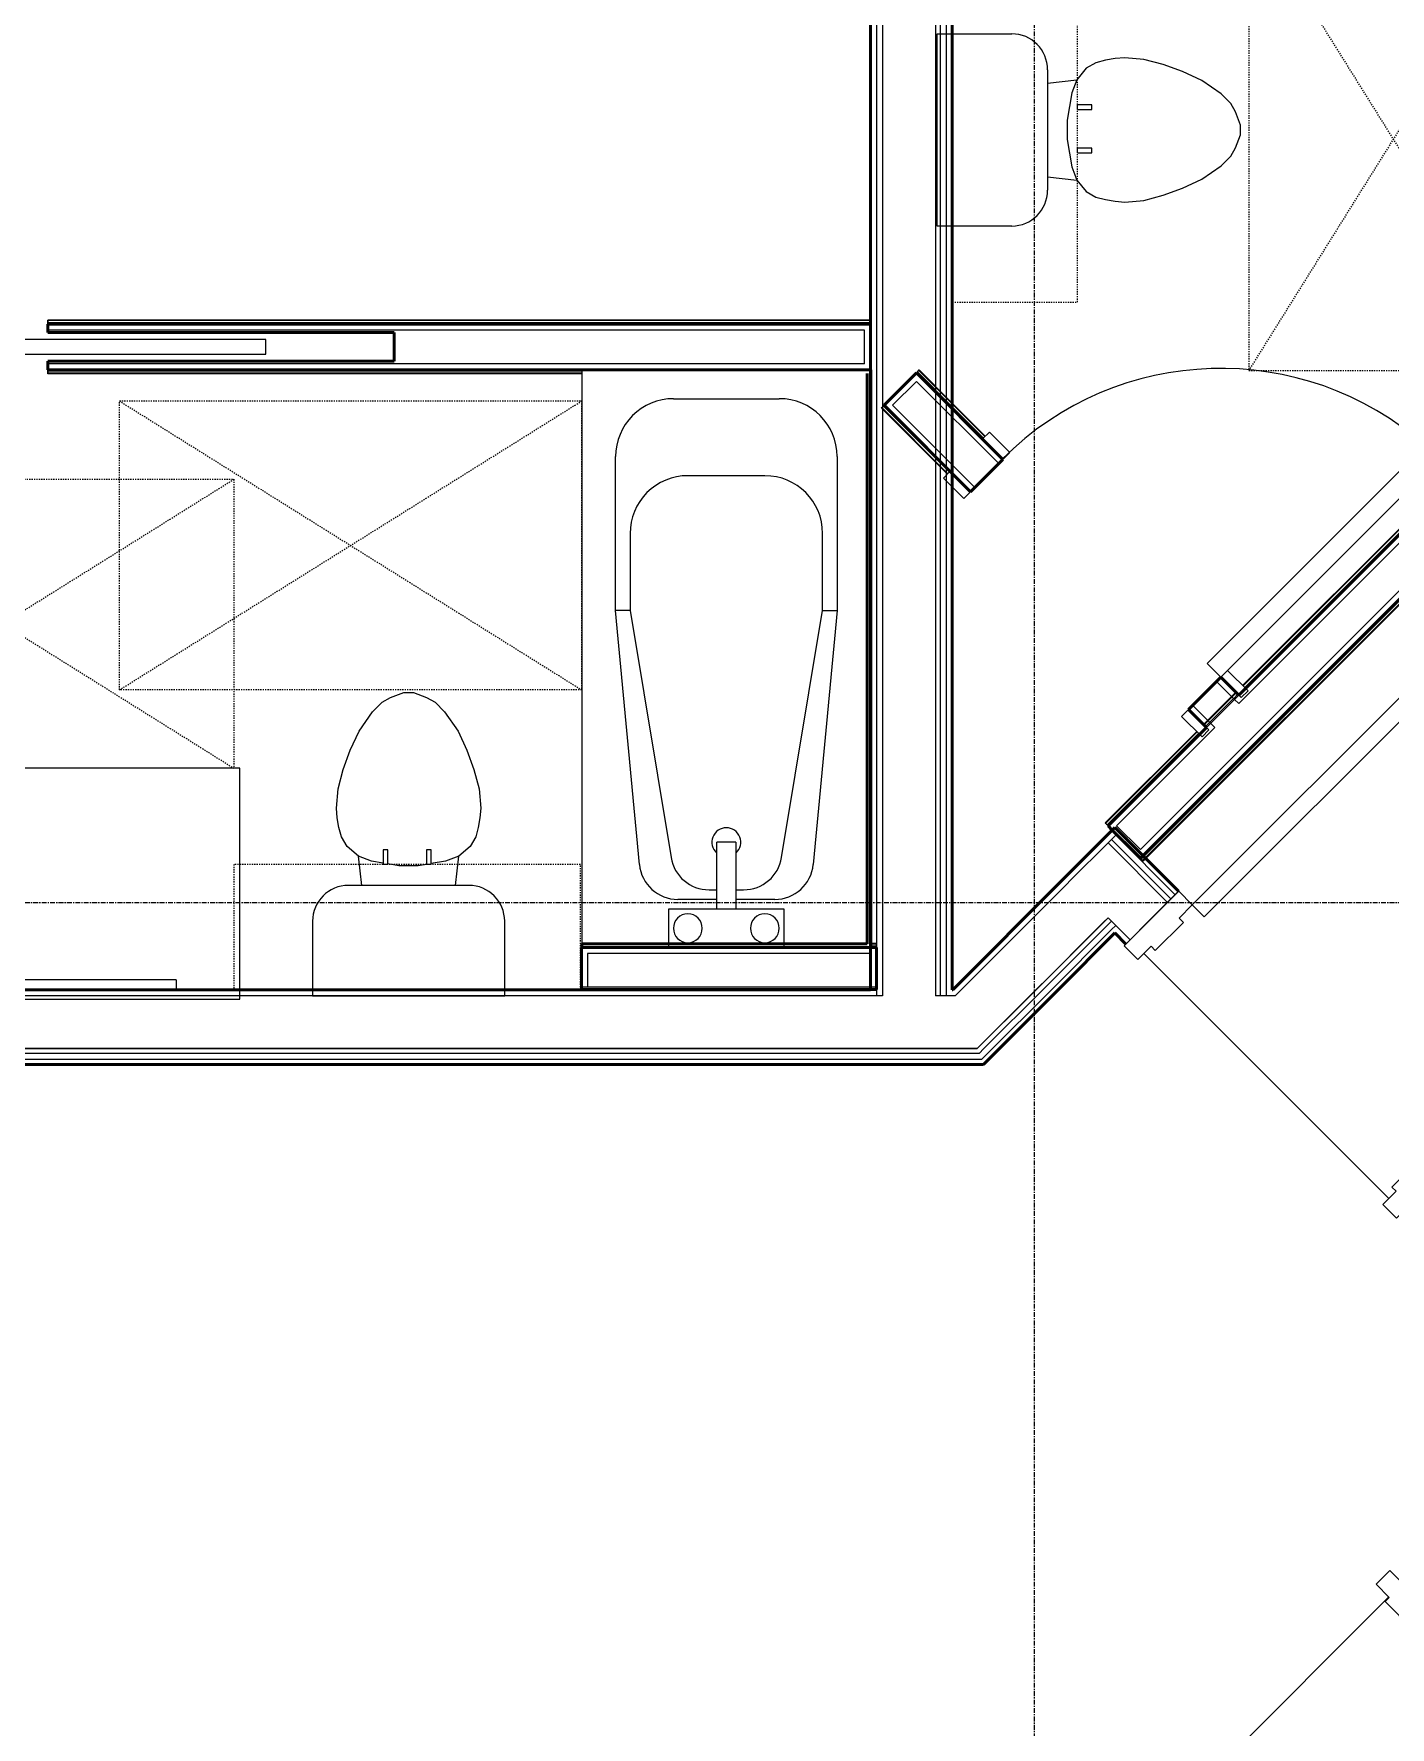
# Model space of a CAD drawing. Header units: inches. Extents: x -4235 to -464, y 9767 to 12344.
# Drawn here: x -2604.3 to -2463.4, y 10381.6 to 10557.4 of the extents above; entities that cross this region are included whole.
import ezdxf

# ---------------------------------------------------------------- set-up
doc = ezdxf.new("R2010")
doc.units = ezdxf.units.IN
doc.header["$MEASUREMENT"] = 0
doc.linetypes.add('Dash', pattern=[0.25, 0.125, -0.125])
doc.linetypes.add('Grid Line 1_2_', pattern=[0.875, 0.5, -0.125, 0.125, -0.125])
for name, color, linetype, lineweight in [('0-1', 7, 'Continuous', 5), ('0-2', 254, 'Continuous', 9), ('0-3', 7, 'Continuous', 9), ('A-DOOR-1', 7, 'Continuous', 9), ('A-DOOR-2', 130, 'Continuous', 20), ('A-DOOR-FRAM-1', 130, 'Continuous', 20), ('A-FLOR-4', 192, 'Continuous', 9), ('A-GENM-HDLN-1', 7, 'Dash', 9), ('A-WALL-1', 250, 'Continuous', 50), ('A-WALL-2', 50, 'Continuous', 13), ('A-WALL-3', 10, 'Continuous', 9), ('A-WALL-4', 254, 'Continuous', 9), ('A-WALL-5', 7, 'Continuous', 9), ('I-WALL-1', 250, 'Continuous', 50), ('I-WALL-2', 10, 'Continuous', 9), ('I-WALL-3', 254, 'Continuous', 9), ('P-SANR-FIXT-1', 7, 'Continuous', 9), ('P-SANR-FIXT-2', 10, 'Continuous', 9), ('P-SANR-FIXT-3', 254, 'Continuous', 9), ('Q-CASE-2', 254, 'Continuous', 9), ('Q-CASE-3', 7, 'Continuous', 9), ('Q-CASE-4', 7, 'Dash', 9), ('S-GRID-1', 1, 'Grid Line 1_2_', 9)]:
    doc.layers.add(name, color=color, linetype=linetype, lineweight=lineweight)

# ---------------------------------------------------------------- blocks, each defined once
blk = doc.blocks.new('Basic Wall _ INT - W4BØF - _5_8 GYP - 2X4 WOOD_BATT_ - 5_8 GYP_ - ___-2687578-BACKGROUND - 2ND FLOOR')
at = {"layer": 'A-WALL-3'}
for p, q in [((-2516.2, 10518.62), (-2516.24, 10518.57)), ((-2509.33, 10511.75), (-2516.2, 10518.62)), ((-2515.95, 10518.86), (-2515.97, 10518.85)), ((-2515.95, 10518.86), (-2509.09, 10512)), ((-2509.09, 10512), (-2508.87, 10511.79)), ((-2508.87, 10511.79), (-2506.97, 10509.88))]:
    blk.add_line(p, q, dxfattribs=at)
at = {"layer": 'A-WALL-4'}
for p, q in [((-2516.24, 10518.57), (-2516.16, 10518.66)), ((-2509.38, 10511.71), (-2516.24, 10518.57)), ((-2516.09, 10518.72), (-2516.04, 10518.78)), ((-2516.04, 10518.78), (-2516.02, 10518.79)), ((-2516.04, 10518.78), (-2509.17, 10511.91)), ((-2516.02, 10518.79), (-2516.01, 10518.81)), ((-2516.01, 10518.81), (-2516, 10518.82)), ((-2516, 10518.82), (-2515.98, 10518.83)), ((-2515.98, 10518.83), (-2515.95, 10518.86))]:
    blk.add_line(p, q, dxfattribs=at)
blk = doc.blocks.new('Basic Wall _ INT - W4BØF - _5_8 GYP - 2X4 WOOD_BATT_ - 5_8 GYP_ - ___-2687579-BACKGROUND - 2ND FLOOR')
at = {"layer": 'A-WALL-3'}
for p, q in [((-2512.57, 10522.24), (-2512.59, 10522.22)), ((-2512.59, 10522.22), (-2508.87, 10518.51)), ((-2512.39, 10522.43), (-2512.45, 10522.37)), ((-2512.3, 10522.52), (-2512.34, 10522.47)), ((-2508.87, 10519), (-2512.34, 10522.47)), ((-2505.73, 10515.36), (-2503.61, 10513.24))]:
    blk.add_line(p, q, dxfattribs=at)
at = {"layer": 'A-WALL-4'}
for p, q in [((-2512.59, 10522.22), (-2512.56, 10522.25)), ((-2512.56, 10522.25), (-2512.5, 10522.31)), ((-2512.5, 10522.31), (-2512.3, 10522.52)), ((-2508.87, 10518.68), (-2512.5, 10522.31)), ((-2508.87, 10519.09), (-2512.3, 10522.52)), ((-2505.48, 10515.61), (-2508.87, 10519)), ((-2508.87, 10518.51), (-2505.73, 10515.36))]:
    blk.add_line(p, q, dxfattribs=at)
at = {"layer": 'A-WALL-5'}
for p, q in [((-2505.44, 10515.65), (-2508.87, 10519.09)), ((-2505.64, 10515.45), (-2508.87, 10518.68))]:
    blk.add_line(p, q, dxfattribs=at)
blk = doc.blocks.new('Toilet-Domestic-3D - Toilet-Domestic-3D-1352612-BACKGROUND - 2ND FLOOR')
at = {"layer": 'P-SANR-FIXT-1'}
for p, q in [((-9.98, 11.75), (-9.98, 17.93)), ((9.98, 17.93), (9.98, 11.75)), ((6.25, 8.02), (-6.25, 8.02)), ((-4.86, 8.02), (-5.21, 5)), ((4.86, 8.02), (5.21, 5)), ((-3.84, 5.5), (-5.21, 5)), ((-1, 6), (-3.84, 5.5)), ((1, 6), (-1, 6)), ((3.84, 5.5), (1, 6)), ((5.21, 5), (3.84, 5.5)), ((-6.4, 4), (-6.97, 3)), ((-5.21, 5), (-6.4, 4)), ((6.4, 4), (5.21, 5)), ((6.97, 3), (6.4, 4)), ((-7.24, 2), (-7.41, 1)), ((-6.97, 3), (-7.24, 2)), ((7.24, 2), (6.97, 3)), ((7.41, 1), (7.24, 2)), ((-7.41, 1), (-7.5, 0)), ((7.5, 0), (7.41, 1)), ((-7.5, 0), (-7.33, -1.99)), ((7.33, -1.99), (7.5, 0)), ((-7.33, -1.99), (-6.79, -4)), ((6.79, -4), (7.33, -1.99)), ((-6.79, -4), (-6.06, -6)), ((6.06, -6), (6.79, -4)), ((-6.06, -6), (-5.13, -8)), ((5.13, -8), (6.06, -6)), ((-5.13, -8), (-3.74, -10)), ((3.74, -10), (5.13, -8)), ((-3.74, -10), (-2.74, -11)), ((2.74, -11), (3.74, -10)), ((-2.74, -11), (-1.87, -11.5)), ((-1.87, -11.5), (-0.5, -12)), ((-0.5, -12), (0.5, -12)), ((0.5, -12), (1.87, -11.5)), ((1.87, -11.5), (2.74, -11))]:
    blk.add_line(p, q, dxfattribs=at)
for centre, start, end in [((-6.25, 11.75), 180, 270), ((6.25, 11.75), 270, 360)]:
    blk.add_arc(centre, 3.73, start, end, dxfattribs=at)
at = {"layer": 'P-SANR-FIXT-3'}
for p, q in [((-9.98, 19.48), (9.98, 19.48)), ((-9.98, 17.93), (-9.98, 19.48)), ((9.98, 19.48), (9.98, 17.93))]:
    blk.add_line(p, q, dxfattribs=at)
blk = doc.blocks.new('Basic Wall _ INT - W4BØF - _5_8 GYP - 2X4 WOOD_BATT_ - 5_8 GYP_ - ___-2687580-BACKGROUND - 2ND FLOOR')
at = {"layer": 'A-WALL-3'}
for p, q in [((-2450.11, 10517.77), (-2452.23, 10515.65)), ((-2482.73, 10485.64), (-2479.37, 10489)), ((-2479.12, 10488.76), (-2482.48, 10485.4))]:
    blk.add_line(p, q, dxfattribs=at)
at = {"layer": 'A-WALL-4'}
for p, q in [((-2478.66, 10489.71), (-2452.48, 10515.9)), ((-2452.23, 10515.65), (-2478.42, 10489.46)), ((-2482.77, 10485.69), (-2479.42, 10489.05)), ((-2479.65, 10488.4), (-2482.13, 10485.93)), ((-2479.21, 10488.84), (-2479.63, 10488.42)), ((-2482.15, 10485.91), (-2482.57, 10485.48)), ((-2492.94, 10475.43), (-2483.44, 10484.94)), ((-2483.19, 10484.69), (-2492.69, 10475.19)), ((-2492.98, 10475.48), (-2492.94, 10475.43)), ((-2492.9, 10475.39), (-2492.84, 10475.33)), ((-2492.71, 10475.2), (-2492.69, 10475.19))]:
    blk.add_line(p, q, dxfattribs=at)
at = {"layer": 'A-WALL-5'}
for p, q in [((-2478.71, 10489.75), (-2452.52, 10515.94)), ((-2452.32, 10515.74), (-2478.5, 10489.55)), ((-2492.98, 10475.48), (-2483.48, 10484.98)), ((-2483.28, 10484.78), (-2492.78, 10475.27)), ((-2492.78, 10475.27), (-2492.98, 10475.48)), ((-2492.72, 10475.22), (-2492.78, 10475.27)), ((-2492.69, 10475.19), (-2492.72, 10475.22))]:
    blk.add_line(p, q, dxfattribs=at)
blk = doc.blocks.new('Basic Wall _ INT - W4BØF - _5_8 GYP - 2X4 WOOD_BATT_ - 5_8 GYP_ - ___-2687581-BACKGROUND - 2ND FLOOR')
at = {"layer": 'A-WALL-3'}
for p, q in [((-2446.75, 10514.41), (-2448.87, 10512.29)), ((-2489.07, 10472.09), (-2489.33, 10471.83)), ((-2489.33, 10471.83), (-2489.32, 10471.81)), ((-2489.19, 10471.68), (-2489.13, 10471.62)), ((-2489.08, 10471.58), (-2488.82, 10471.84)), ((-2489.08, 10471.58), (-2489.04, 10471.54))]:
    blk.add_line(p, q, dxfattribs=at)
at = {"layer": 'A-WALL-4'}
for p, q in [((-2448.87, 10512.29), (-2489.07, 10472.09)), ((-2488.82, 10471.84), (-2448.62, 10512.04)), ((-2489.3, 10471.8), (-2489.33, 10471.83)), ((-2489.27, 10471.77), (-2489.3, 10471.8)), ((-2489.25, 10471.75), (-2489.27, 10471.77)), ((-2489.24, 10471.74), (-2489.25, 10471.75)), ((-2489.24, 10471.74), (-2488.98, 10472)), ((-2489.23, 10471.73), (-2489.24, 10471.74)), ((-2489.04, 10471.54), (-2489.23, 10471.73)), ((-2489.04, 10471.54), (-2488.78, 10471.8))]:
    blk.add_line(p, q, dxfattribs=at)
at = {"layer": 'A-WALL-5'}
for p, q in [((-2488.98, 10472), (-2448.78, 10512.2)), ((-2488.78, 10471.8), (-2448.58, 10512))]:
    blk.add_line(p, q, dxfattribs=at)
blk = doc.blocks.new('SWING - SINGLE - FLUSH - 2-10 x 6-8 - PRIVACY-3199407-BACKGROUND - 2ND FLOOR')
at = {"layer": 'A-DOOR-1'}
blk.add_arc((17, 2.37), 34.07, 93.3657, 180, dxfattribs=at)
at = {"layer": 'A-DOOR-2'}
for p, q in [((15, 2.37), (15, 36.38)), ((17, 36.38), (15, 36.38)), ((17, 2.37), (17, 36.38)), ((17, 2.37), (15, 2.37))]:
    blk.add_line(p, q, dxfattribs=at)
at = {"layer": 'A-DOOR-FRAM-1'}
for p, q in [((-17, 3.37), (-20, 3.37)), ((-20, 3.37), (-20, 2.37)), ((-20, 2.37), (-17, 2.37)), ((-17, 2.37), (-17, 3.37)), ((20, 3.37), (17, 3.37)), ((17, 3.37), (17, 2.37)), ((17, 2.37), (20, 2.37)), ((20, 2.37), (20, 3.37)), ((-17, -2.38), (-20, -2.38)), ((-20, -2.38), (-20, -3.38)), ((-20, -3.38), (-17, -3.38)), ((-17, -3.38), (-17, -2.38)), ((20, -2.38), (17, -2.38)), ((17, -2.38), (17, -3.38)), ((17, -3.38), (20, -3.38)), ((20, -3.38), (20, -2.38))]:
    blk.add_line(p, q, dxfattribs=at)
blk = doc.blocks.new('SWING - SINGLE - FLUSH - 2-8 x 6-8 - PASSAGE-3199406-BACKGROUND - 2ND FLOOR')
at = {"layer": 'A-DOOR-1'}
blk.add_arc((16, 2.37), 32.07, 93.5759, 180, dxfattribs=at)
at = {"layer": 'A-DOOR-2'}
for p, q in [((14, 2.37), (14, 34.38)), ((16, 34.38), (14, 34.38)), ((16, 2.37), (16, 34.38)), ((16, 2.37), (14, 2.37))]:
    blk.add_line(p, q, dxfattribs=at)
at = {"layer": 'A-DOOR-FRAM-1'}
for p, q in [((-16, 3.37), (-19, 3.37)), ((-19, 3.37), (-19, 2.37)), ((-19, 2.37), (-16, 2.37)), ((-16, 2.37), (-16, 3.37)), ((19, 3.37), (16, 3.37)), ((16, 3.37), (16, 2.37)), ((16, 2.37), (19, 2.37)), ((19, 2.37), (19, 3.37)), ((-16, -2.38), (-19, -2.38)), ((-19, -2.38), (-19, -3.38)), ((-19, -3.38), (-16, -3.38)), ((-16, -3.38), (-16, -2.38)), ((19, -2.38), (16, -2.38)), ((16, -2.38), (16, -3.38)), ((16, -3.38), (19, -3.38)), ((19, -3.38), (19, -2.38))]:
    blk.add_line(p, q, dxfattribs=at)
blk = doc.blocks.new('Basic Wall _ INT - W4BØF - _5_8 GYP - 2X4 WOOD_BATT_ - 5_8 GYP_ - ___-2692932-BACKGROUND - 2ND FLOOR')
at = {"layer": 'A-WALL-3'}
for p, q in [((-2643.35, 10522.54), (-2643.35, 10522.52)), ((-2643.35, 10522.42), (-2643.35, 10522.48)), ((-2643.35, 10522.13), (-2643.35, 10522.42)), ((-2643.35, 10522.4), (-2643.35, 10522.34)), ((-2643.35, 10522.34), (-2643.35, 10522.19)), ((-2643.35, 10522.19), (-2643.35, 10522.13)), ((-2643.15, 10522.19), (-2643.2, 10522.19)), ((-2643.06, 10522.19), (-2643.15, 10522.19)), ((-2642.95, 10522.19), (-2643.05, 10522.19))]:
    blk.add_line(p, q, dxfattribs=at)
at = {"layer": 'A-WALL-4'}
for p, q in [((-2643.35, 10522.5), (-2643.35, 10522.54)), ((-2643.35, 10522.54), (-2636.83, 10522.54)), ((-2643.35, 10522.48), (-2643.35, 10522.5)), ((-2643.15, 10522.13), (-2643.2, 10522.13)), ((-2643.06, 10522.13), (-2643.15, 10522.13)), ((-2642.95, 10522.13), (-2643.05, 10522.13)), ((-2636.83, 10522.19), (-2642.94, 10522.19)), ((-2636.83, 10522.52), (-2636.83, 10522.54)), ((-2636.83, 10522.34), (-2636.83, 10522.4)), ((-2636.83, 10522.19), (-2636.83, 10522.34)), ((-2636.83, 10522.13), (-2636.83, 10522.19)), ((-2602.83, 10522.54), (-2602.83, 10522.52)), ((-2602.83, 10522.54), (-2547.34, 10522.54)), ((-2602.83, 10522.4), (-2602.83, 10522.34)), ((-2602.83, 10522.34), (-2602.83, 10522.19)), ((-2602.83, 10522.19), (-2602.83, 10522.13)), ((-2547.34, 10522.19), (-2602.83, 10522.19))]:
    blk.add_line(p, q, dxfattribs=at)
at = {"layer": 'A-WALL-5'}
for p, q in [((-2643.35, 10522.42), (-2636.83, 10522.42)), ((-2636.83, 10522.13), (-2642.94, 10522.13)), ((-2636.83, 10522.54), (-2636.83, 10522.5)), ((-2636.83, 10522.5), (-2636.83, 10522.42)), ((-2636.83, 10522.42), (-2636.83, 10522.13)), ((-2602.83, 10522.5), (-2602.83, 10522.54)), ((-2602.83, 10522.42), (-2602.83, 10522.5)), ((-2602.83, 10522.42), (-2547.34, 10522.42)), ((-2602.83, 10522.13), (-2602.83, 10522.42)), ((-2547.34, 10522.13), (-2602.83, 10522.13))]:
    blk.add_line(p, q, dxfattribs=at)
blk = doc.blocks.new('Basic Wall _ INT - W4BØF - _5_8 GYP - 2X4 WOOD_BATT_ - 5_8 GYP_ - ___-2692931-BACKGROUND - 2ND FLOOR')
at = {"layer": 'A-WALL-3'}
for p, q in [((-2517.37, 10527.65), (-2517.37, 10527.71)), ((-2517.37, 10527.5), (-2517.37, 10527.65)), ((-2517.37, 10527.43), (-2517.37, 10527.5)), ((-2517.37, 10527.29), (-2517.37, 10527.32))]:
    blk.add_line(p, q, dxfattribs=at)
at = {"layer": 'A-WALL-4'}
for p, q in [((-2643.35, 10527.71), (-2643.35, 10527.65)), ((-2643.35, 10527.65), (-2643.35, 10527.5)), ((-2636.83, 10527.65), (-2643.35, 10527.65)), ((-2643.35, 10527.5), (-2643.35, 10527.43)), ((-2643.35, 10527.32), (-2643.35, 10527.29)), ((-2643.35, 10527.29), (-2636.83, 10527.29)), ((-2636.83, 10527.65), (-2636.83, 10527.71)), ((-2636.83, 10527.5), (-2636.83, 10527.65)), ((-2636.83, 10527.43), (-2636.83, 10527.5)), ((-2636.83, 10527.29), (-2636.83, 10527.32)), ((-2602.83, 10527.71), (-2602.83, 10527.65)), ((-2602.83, 10527.65), (-2602.83, 10527.5)), ((-2517.37, 10527.65), (-2602.83, 10527.65)), ((-2602.83, 10527.5), (-2602.83, 10527.43)), ((-2602.83, 10527.32), (-2602.83, 10527.29)), ((-2602.83, 10527.29), (-2517.37, 10527.29)), ((-2517.37, 10527.71), (-2517.37, 10527.59)), ((-2517.37, 10527.59), (-2517.37, 10527.42)), ((-2517.37, 10527.42), (-2517.37, 10527.41)), ((-2517.37, 10527.42), (-2517.37, 10527.42)), ((-2517.37, 10527.41), (-2517.37, 10527.39)), ((-2517.37, 10527.39), (-2517.37, 10527.38)), ((-2517.37, 10527.38), (-2517.37, 10527.34)), ((-2517.37, 10527.34), (-2517.37, 10527.29))]:
    blk.add_line(p, q, dxfattribs=at)
at = {"layer": 'A-WALL-5'}
for p, q in [((-2643.35, 10527.42), (-2643.35, 10527.71)), ((-2636.83, 10527.71), (-2643.35, 10527.71)), ((-2636.83, 10527.42), (-2643.35, 10527.42)), ((-2643.35, 10527.34), (-2643.35, 10527.42)), ((-2643.35, 10527.29), (-2643.35, 10527.34)), ((-2636.83, 10527.71), (-2636.83, 10527.42)), ((-2636.83, 10527.42), (-2636.83, 10527.34)), ((-2636.83, 10527.34), (-2636.83, 10527.29)), ((-2602.83, 10527.42), (-2602.83, 10527.71)), ((-2517.37, 10527.71), (-2602.83, 10527.71)), ((-2517.37, 10527.42), (-2602.83, 10527.42)), ((-2602.83, 10527.34), (-2602.83, 10527.42)), ((-2602.83, 10527.29), (-2602.83, 10527.34))]:
    blk.add_line(p, q, dxfattribs=at)
blk = doc.blocks.new('POCKET - FLUSH - 2-10 x 6-8-2882529-BACKGROUND - 2ND FLOOR')
at = {"layer": 'A-DOOR-2'}
for p, q in [((-39.67, 0.75), (-39.67, -0.75)), ((-5.67, 0.75), (-39.67, 0.75)), ((-5.67, -0.75), (-5.67, 0.75)), ((-39.67, -0.75), (-5.67, -0.75))]:
    blk.add_line(p, q, dxfattribs=at)
blk = doc.blocks.new('300 Series Wall Hung Cabinet_326 - 36_-2909952-BACKGROUND - 2ND FLOOR')
at = {"layer": 'Q-CASE-3'}
for p, q in [((-2.5, -13.19), (-2.01, -13.19)), ((-2.5, -13.19), (-2.5, -14.69)), ((-2.01, -14.69), (-2.01, -13.19)), ((2, -13.19), (2.49, -13.19)), ((2, -13.19), (2, -14.69)), ((2.49, -14.69), (2.49, -13.19)), ((-2.5, -14.69), (-2.01, -14.69)), ((2, -14.69), (2.49, -14.69))]:
    blk.add_line(p, q, dxfattribs=at)
at = {"layer": 'Q-CASE-4'}
for p, q in [((18, -0.19), (-18, -0.19)), ((-18, -0.19), (-18, -13.19)), ((18, -13.19), (18, -0.19)), ((-18, -13.19), (18, -13.19))]:
    blk.add_line(p, q, dxfattribs=at)
blk = doc.blocks.new('Toilet-Domestic-3D - Toilet-Domestic-3D-V131-BACKGROUND - 2ND FLOOR')
at = {"layer": 'P-SANR-FIXT-1'}
for p, q in [((-3.74, 10), (-2.74, 11)), ((-2.74, 11), (-1.87, 11.5)), ((-1.87, 11.5), (-0.5, 12)), ((-0.5, 12), (0.5, 12)), ((0.5, 12), (1.87, 11.5)), ((1.87, 11.5), (2.74, 11)), ((2.74, 11), (3.74, 10)), ((-5.13, 8), (-3.74, 10)), ((3.74, 10), (5.13, 8)), ((-6.06, 6), (-5.13, 8)), ((5.13, 8), (6.06, 6)), ((-6.79, 4), (-6.06, 6)), ((6.06, 6), (6.79, 4)), ((-7.33, 1.99), (-6.79, 4)), ((6.79, 4), (7.33, 1.99)), ((-7.5, 0), (-7.33, 1.99)), ((7.33, 1.99), (7.5, 0)), ((-7.41, -1), (-7.5, 0)), ((-7.24, -2), (-7.41, -1)), ((7.41, -1), (7.24, -2)), ((7.5, 0), (7.41, -1)), ((-6.97, -3), (-7.24, -2)), ((-6.4, -4), (-6.97, -3)), ((6.97, -3), (6.4, -4)), ((7.24, -2), (6.97, -3)), ((-5.21, -5), (-6.4, -4)), ((-3.84, -5.5), (-5.21, -5)), ((-4.86, -8.02), (-5.21, -5)), ((5.21, -5), (3.84, -5.5)), ((4.86, -8.02), (5.21, -5)), ((6.4, -4), (5.21, -5)), ((-2.65, -5.71), (-3.84, -5.5)), ((-1, -6), (-2.16, -5.8)), ((1, -6), (-1, -6)), ((1.85, -5.85), (1, -6)), ((3.84, -5.5), (2.34, -5.76)), ((6.25, -8.02), (-6.25, -8.02)), ((-9.98, -11.75), (-9.98, -18.86)), ((9.98, -18.86), (9.98, -11.75))]:
    blk.add_line(p, q, dxfattribs=at)
for centre, start, end in [((-6.25, -11.75), 90, 180), ((6.25, -11.75), 0, 90)]:
    blk.add_arc(centre, 3.73, start, end, dxfattribs=at)
at = {"layer": 'P-SANR-FIXT-3'}
for p, q in [((-9.98, -18.86), (-9.98, -19.48)), ((9.98, -19.48), (9.98, -18.86)), ((-9.98, -19.48), (9.98, -19.48))]:
    blk.add_line(p, q, dxfattribs=at)
blk = doc.blocks.new('Bath Vanity - Bath Vanity 60_-2708009-BACKGROUND - 2ND FLOOR')
at = {"layer": 'Q-CASE-2'}
for p, q in [((30.74, 0), (-29.26, 0)), ((-29.26, 0), (-29.26, -1)), ((30.74, -0.37), (30.74, 0)), ((30.74, -1), (30.74, -0.37))]:
    blk.add_line(p, q, dxfattribs=at)
at = {"layer": 'Q-CASE-3'}
for p, q in [((-29.26, -1), (-29.26, -24)), ((30.74, -24), (30.74, -1)), ((-29.26, -24), (30.74, -24))]:
    blk.add_line(p, q, dxfattribs=at)
blk = doc.blocks.new('Bath Tub - Maestro - 60_x30_-V132-BACKGROUND - 2ND FLOOR')
at = {"layer": 'P-SANR-FIXT-1'}
for p, q in [((59.62, 0), (0.37, 0)), ((35, -3.5), (51, -3.5)), ((35, -5), (35, -3.5)), ((35, -5), (9.35, -9.26)), ((43, -5), (35, -5)), ((4, -9), (0.37, -9)), ((4, -14), (4, -9)), ((5, -14), (5, -9.96)), ((57, -9.5), (57, -20.5)), ((49, -19), (49, -11)), ((4, -16), (4, -14)), ((4, -14), (10.94, -14)), ((6, -13.2), (6, -14)), ((10.94, -16), (10.94, -14)), ((4, -21), (4, -16)), ((10.94, -16), (4, -16)), ((5, -20.04), (5, -16)), ((6, -16), (6, -16.8)), ((0.37, -21), (4, -21)), ((9.35, -20.74), (35, -25)), ((35, -25), (35, -26.5)), ((35, -25), (43, -25)), ((51, -26.5), (35, -26.5))]:
    blk.add_line(p, q, dxfattribs=at)
at = {"layer": 'P-SANR-FIXT-1', "flags": 128}
for points in [[(8.63, -5.97), (11.56, -5.7), (14.49, -5.42), (17.42, -5.15), (20.35, -4.87), (23.28, -4.6), (26.21, -4.32), (29.14, -4.05), (32.07, -3.77), (35, -3.5)], [(35, -26.5), (32.07, -26.23), (29.14, -25.95), (26.21, -25.68), (23.28, -25.4), (20.35, -25.13), (17.42, -24.85), (14.49, -24.58), (11.56, -24.3), (8.63, -24.03)]]:
    blk.add_lwpolyline(points, dxfattribs=at)
at = {"layer": 'P-SANR-FIXT-1'}
for centre, radius, start, end in [((51, -9.5), 6, 0, 90), ((43, -11), 6, 360, 90), ((9, -9.96), 4, 95.3558, 180), ((2, -11), 1.5, 0, 180), ((10, -13.2), 4, 99.4223, 180), ((2, -11), 1.5, 180, 360), ((10.94, -15), 1.5, 0, 137.9289), ((10.94, -15), 1.5, 222.0711, 360), ((2, -19), 1.5, 0, 180), ((10, -16.8), 4, 180, 260.5777), ((2, -19), 1.5, 180, 360), ((43, -19), 6, 270, 0), ((9, -20.04), 4, 180, 264.6442), ((51, -20.5), 6, 270, 0)]:
    blk.add_arc(centre, radius, start, end, dxfattribs=at)
at = {"layer": 'P-SANR-FIXT-2'}
for p, q in [((0, 0), (0, -9)), ((60, -29.97), (60, 0)), ((0, -9), (0, -21)), ((0, -9), (0, -21)), ((0, -21), (0, -29.97)), ((0, -30), (60, -30))]:
    blk.add_line(p, q, dxfattribs=at)
at = {"layer": 'P-SANR-FIXT-3'}
for p, q in [((0.37, 0), (0, 0)), ((60, 0), (59.62, 0)), ((0.37, -9), (0, -9)), ((0, -21), (0.37, -21))]:
    blk.add_line(p, q, dxfattribs=at)
blk = doc.blocks.new('ADA Clearances - 30_x48_-1721104-BACKGROUND - 2ND FLOOR')
at = {"layer": 'A-GENM-HDLN-1'}
for p, q in [((15, 24), (-15, -24)), ((-15, 24), (15, -24)), ((-15, -24), (-15, 24)), ((-15, 24), (15, 24)), ((15, 24), (15, -24)), ((15, -24), (-15, -24))]:
    blk.add_line(p, q, dxfattribs=at)
blk = doc.blocks.new('ADA Clearances - 30_x48_-V133-BACKGROUND - 2ND FLOOR')
at = {"layer": 'A-GENM-HDLN-1'}
for p, q in [((15, 24), (-15, -24)), ((-15, 24), (15, -24)), ((-15, 24), (15, 24)), ((15, 24), (15, -24)), ((15, -24), (-15, -24))]:
    blk.add_line(p, q, dxfattribs=at)
blk = doc.blocks.new('BATHROOM MIRROR - BATHROOM MIRROR 48_-V148-BACKGROUND - 2ND FLOOR')
at = {"layer": 'Q-CASE-3'}
for p, q in [((24.74, 24), (-23.26, 24)), ((-23.26, 23), (-23.26, 24)), ((-23.26, 23), (24.74, 23)), ((24.74, 24), (24.74, 23))]:
    blk.add_line(p, q, dxfattribs=at)
blk = doc.blocks.new('Basic Wall _ INT - W4FØF - INT - _5_8 GYP - 2X4 WOOD_BATT__ - ___-3084628-BACKGROUND - 2ND FLOOR')
at = {"layer": 'A-WALL-3'}
for p, q in [((-2516.75, 10462.9), (-2517.34, 10462.9)), ((-2516.75, 10462.9), (-2516.75, 10462.96)), ((-2516.75, 10462.96), (-2516.75, 10462.75)), ((-2516.75, 10462.75), (-2516.75, 10462.9)), ((-2517.34, 10462.54), (-2516.75, 10462.54)), ((-2516.75, 10462.68), (-2516.75, 10462.75)), ((-2516.75, 10462.75), (-2516.75, 10462.67)), ((-2516.75, 10462.67), (-2516.75, 10462.66)), ((-2516.75, 10462.66), (-2516.75, 10462.61)), ((-2516.75, 10462.61), (-2516.75, 10462.59)), ((-2516.75, 10462.59), (-2516.75, 10462.54)), ((-2516.75, 10462.54), (-2516.75, 10462.57))]:
    blk.add_line(p, q, dxfattribs=at)
at = {"layer": 'A-WALL-4'}
for p, q in [((-2547.37, 10462.96), (-2547.37, 10462.9)), ((-2547.37, 10462.9), (-2547.37, 10462.75)), ((-2516.75, 10462.96), (-2517.34, 10462.96)), ((-2547.37, 10462.75), (-2547.37, 10462.68)), ((-2547.37, 10462.57), (-2547.37, 10462.54)), ((-2516.75, 10462.67), (-2517.34, 10462.67))]:
    blk.add_line(p, q, dxfattribs=at)
at = {"layer": 'A-WALL-5'}
for p, q in [((-2547.37, 10462.67), (-2547.37, 10462.96)), ((-2547.37, 10462.59), (-2547.37, 10462.67)), ((-2547.37, 10462.54), (-2547.37, 10462.59))]:
    blk.add_line(p, q, dxfattribs=at)
blk = doc.blocks.new('ADA Clearances - 30_x48_-3054095-BACKGROUND - 2ND FLOOR')
at = {"layer": 'A-GENM-HDLN-1'}
for p, q in [((15, -24), (-15, 24)), ((-15, -24), (15, 24)), ((15, 24), (-15, 24)), ((-15, 24), (-15, -24)), ((15, -24), (15, 24)), ((-15, -24), (15, -24))]:
    blk.add_line(p, q, dxfattribs=at)
blk = doc.blocks.new('CTR - 1st Phase - Unit Layouts_rvt-1-BACKGROUND - 2ND FLOOR')
at = {"layer": 'A-WALL-1'}
for p, q in [((-2517.37, 10527.29), (-2602.83, 10527.29)), ((-2602.83, 10527.29), (-2602.83, 10526.42)), ((-2602.83, 10526.42), (-2566.83, 10526.42)), ((-2566.83, 10526.42), (-2566.83, 10523.42)), ((-2517.37, 10526.67), (-2517.37, 10527.29)), ((-2517.37, 10523.17), (-2517.37, 10526.67)), ((-2566.83, 10523.42), (-2602.83, 10523.42)), ((-2602.83, 10523.42), (-2602.83, 10522.54)), ((-2517.37, 10522.54), (-2517.37, 10523.17)), ((-2602.83, 10522.54), (-2517.37, 10522.54)), ((-2517.34, 10522.54), (-2517.71, 10522.54)), ((-2517.71, 10522.17), (-2517.71, 10462.92)), ((-2517.34, 10462.54), (-2517.34, 10522.54)), ((-2513.03, 10521.78), (-2515.51, 10519.31)), ((-2512.59, 10522.22), (-2513.03, 10521.78)), ((-2503.61, 10513.24), (-2512.59, 10522.22)), ((-2515.51, 10519.31), (-2515.95, 10518.86)), ((-2515.95, 10518.86), (-2506.97, 10509.88)), ((-2450.11, 10517.77), (-2479.12, 10488.76)), ((-2489.33, 10471.83), (-2446.75, 10514.41)), ((-2506.97, 10509.88), (-2503.61, 10513.24)), ((-2480.98, 10490.61), (-2484.34, 10487.25)), ((-2479.12, 10488.76), (-2480.98, 10490.61)), ((-2484.34, 10487.25), (-2482.48, 10485.4)), ((-2482.48, 10485.4), (-2492.69, 10475.19)), ((-2492.69, 10475.19), (-2492.25, 10474.74)), ((-2492.25, 10474.74), (-2489.77, 10472.27)), ((-2489.77, 10472.27), (-2489.33, 10471.83)), ((-2517.71, 10462.92), (-2547.34, 10462.92)), ((-2547.34, 10462.92), (-2547.34, 10462.54)), ((-2516.75, 10462.54), (-2547.37, 10462.54)), ((-2547.37, 10462.54), (-2547.37, 10461.92)), ((-2547.37, 10461.92), (-2547.37, 10458.42)), ((-2547.34, 10462.54), (-2517.71, 10462.54)), ((-2517.71, 10462.54), (-2517.34, 10462.54)), ((-2516.75, 10461.92), (-2516.75, 10462.54)), ((-2516.75, 10458.42), (-2516.75, 10461.92)), ((-2547.37, 10458.42), (-2547.37, 10458.17)), ((-2547.37, 10458.17), (-2516.75, 10458.17)), ((-2516.75, 10458.17), (-2516.75, 10458.42))]:
    blk.add_line(p, q, dxfattribs=at)
at = {"layer": 'A-WALL-2'}
for p, q in [((-2518, 10526.67), (-2602.83, 10526.67)), ((-2518, 10523.17), (-2518, 10526.67)), ((-2518, 10523.17), (-2602.83, 10523.17)), ((-2512.59, 10521.34), (-2515.07, 10518.86)), ((-2504.05, 10512.8), (-2512.59, 10521.34)), ((-2506.52, 10510.32), (-2515.07, 10518.86)), ((-2479.12, 10487.87), (-2449.66, 10517.33)), ((-2489.33, 10472.71), (-2447.19, 10514.85)), ((-2479.56, 10488.31), (-2481.42, 10490.17)), ((-2482.04, 10485.84), (-2483.9, 10487.69)), ((-2479.12, 10487.87), (-2479.56, 10488.31)), ((-2481.6, 10485.4), (-2482.04, 10485.84)), ((-2491.81, 10475.19), (-2481.6, 10485.4)), ((-2491.81, 10475.19), (-2489.33, 10472.71)), ((-2546.75, 10461.92), (-2546.75, 10458.42)), ((-2517.37, 10461.92), (-2546.75, 10461.92)), ((-2517.37, 10458.42), (-2517.37, 10461.92)), ((-2546.75, 10458.42), (-2547.37, 10458.42)), ((-2546.75, 10458.42), (-2547.37, 10458.42)), ((-2517.37, 10458.42), (-2546.75, 10458.42)), ((-2516.75, 10458.42), (-2517.37, 10458.42)), ((-2516.75, 10458.42), (-2517.37, 10458.42))]:
    blk.add_line(p, q, dxfattribs=at)
at = {"layer": 'A-WALL-3'}
for p, q in [((-2517.37, 10527.29), (-2602.83, 10527.29)), ((-2517.37, 10527.29), (-2517.37, 10526.67)), ((-2517.37, 10526.64), (-2517.37, 10522.54)), ((-2602.83, 10522.54), (-2547.34, 10522.54)), ((-2517.71, 10522.54), (-2517.37, 10522.54)), ((-2517.34, 10462.54), (-2517.34, 10522.54)), ((-2515.95, 10518.86), (-2512.59, 10522.22)), ((-2508.87, 10518.51), (-2512.59, 10522.22)), ((-2515.95, 10518.86), (-2509.09, 10512)), ((-2505.73, 10515.36), (-2508.87, 10518.51)), ((-2452.23, 10515.65), (-2478.42, 10489.46)), ((-2503.61, 10513.24), (-2505.73, 10515.36)), ((-2489.07, 10472.09), (-2448.87, 10512.29)), ((-2509.09, 10512), (-2508.87, 10511.79)), ((-2508.87, 10511.79), (-2506.97, 10509.88)), ((-2483.19, 10484.69), (-2492.69, 10475.19)), ((-2489.33, 10471.83), (-2492.22, 10474.71)), ((-2489.33, 10471.83), (-2489.07, 10472.09)), ((-2547.34, 10462.54), (-2538.34, 10462.54)), ((-2538.34, 10462.54), (-2526.34, 10462.54)), ((-2526.34, 10462.54), (-2517.71, 10462.54)), ((-2517.37, 10462.54), (-2517.71, 10462.54)), ((-2516.75, 10462.54), (-2517.34, 10462.54)), ((-2516.75, 10462.54), (-2516.75, 10458.17)), ((-2517.37, 10458.17), (-2516.75, 10458.17))]:
    blk.add_line(p, q, dxfattribs=at)
at = {"layer": 'A-WALL-4'}
for p, q in [((-2602.83, 10526.42), (-2602.83, 10527.29)), ((-2566.83, 10526.42), (-2602.83, 10526.42)), ((-2566.83, 10523.42), (-2566.83, 10526.42)), ((-2602.83, 10522.54), (-2602.83, 10523.42)), ((-2602.83, 10523.42), (-2566.83, 10523.42)), ((-2517.71, 10522.17), (-2517.71, 10462.92)), ((-2503.61, 10513.24), (-2506.97, 10509.88)), ((-2484.34, 10487.25), (-2480.98, 10490.61)), ((-2492.25, 10474.74), (-2492.69, 10475.19)), ((-2547.34, 10462.54), (-2547.34, 10462.92)), ((-2538.34, 10462.92), (-2547.34, 10462.92)), ((-2517.71, 10462.92), (-2526.34, 10462.92)), ((-2547.37, 10458.17), (-2547.37, 10462.54)), ((-2547.37, 10458.17), (-2517.37, 10458.17))]:
    blk.add_line(p, q, dxfattribs=at)
at = {"layer": '0-2'}
for name, p, rotation in [('ADA Clearances - 30_x48_-3054095-BACKGROUND - 2ND FLOOR', (-2463.07, 10546.48), 180), ('SWING - SINGLE - FLUSH - 2-10 x 6-8 - PRIVACY-3199407-BACKGROUND - 2ND FLOOR', (-2436.41, 10528.11), 44.99999999996775), ('300 Series Wall Hung Cabinet_326 - 36_-2909952-BACKGROUND - 2ND FLOOR', (-2509.06, 10547.57), 89.99999999995785), ('Toilet-Domestic-3D - Toilet-Domestic-3D-1352612-BACKGROUND - 2ND FLOOR', (-2490.95, 10547.45), 89.99999999997537), ('SWING - SINGLE - FLUSH - 2-8 x 6-8 - PASSAGE-3199406-BACKGROUND - 2ND FLOOR', (-2493.97, 10500.25), 314.9999999999997), ('POCKET - FLUSH - 2-10 x 6-8-2882529-BACKGROUND - 2ND FLOOR', (-2619.83, 10524.92), 180), ('Bath Tub - Maestro - 60_x30_-V132-BACKGROUND - 2ND FLOOR', (-2547.34, 10462.54), 89.99999999976221), ('ADA Clearances - 30_x48_-1721104-BACKGROUND - 2ND FLOOR', (-2571.37, 10504.3), 89.99999999986548), ('ADA Clearances - 30_x48_-V133-BACKGROUND - 2ND FLOOR', (-2607.5, 10496.17), 89.99999999997534), ('Bath Vanity - Bath Vanity 60_-2708009-BACKGROUND - 2ND FLOOR', (-2612.14, 10457.17), 180), ('300 Series Wall Hung Cabinet_326 - 36_-2909952-BACKGROUND - 2ND FLOOR', (-2565.5, 10457.98), 180), ('BATHROOM MIRROR - BATHROOM MIRROR 48_-V148-BACKGROUND - 2ND FLOOR', (-2612.76, 10482.17), 180)]:
    blk.add_blockref(name, p, dxfattribs=dict(at, rotation=rotation))
for name, p in [('Basic Wall _ INT - W4BØF - _5_8 GYP - 2X4 WOOD_BATT_ - 5_8 GYP_ - ___-2692931-BACKGROUND - 2ND FLOOR', (0, 0)), ('Basic Wall _ INT - W4BØF - _5_8 GYP - 2X4 WOOD_BATT_ - 5_8 GYP_ - ___-2692932-BACKGROUND - 2ND FLOOR', (0, 0)), ('Basic Wall _ INT - W4BØF - _5_8 GYP - 2X4 WOOD_BATT_ - 5_8 GYP_ - ___-2687579-BACKGROUND - 2ND FLOOR', (0, 0)), ('Basic Wall _ INT - W4BØF - _5_8 GYP - 2X4 WOOD_BATT_ - 5_8 GYP_ - ___-2687578-BACKGROUND - 2ND FLOOR', (0, 0)), ('Basic Wall _ INT - W4BØF - _5_8 GYP - 2X4 WOOD_BATT_ - 5_8 GYP_ - ___-2687580-BACKGROUND - 2ND FLOOR', (0, 0)), ('Basic Wall _ INT - W4BØF - _5_8 GYP - 2X4 WOOD_BATT_ - 5_8 GYP_ - ___-2687581-BACKGROUND - 2ND FLOOR', (0, 0)), ('Toilet-Domestic-3D - Toilet-Domestic-3D-V131-BACKGROUND - 2ND FLOOR', (-2565.34, 10477.02)), ('Basic Wall _ INT - W4FØF - INT - _5_8 GYP - 2X4 WOOD_BATT__ - ___-3084628-BACKGROUND - 2ND FLOOR', (0, 0))]:
    blk.add_blockref(name, p, dxfattribs=at)
blk = doc.blocks.new('HOLLOW METAL - UNIT DOOR-2191977-BACKGROUND - 2ND FLOOR')
at = {"layer": 'A-DOOR-1'}
blk.add_arc((18, -4.125), 36, 180, 270, dxfattribs=at)
at = {"layer": 'A-DOOR-2'}
for p, q in [((16.25, -4.125), (18, -4.125)), ((16.25, -40.125), (16.25, -4.125)), ((18, -4.125), (18, -40.125)), ((18, -40.125), (16.25, -40.125))]:
    blk.add_line(p, q, dxfattribs=at)
at = {"layer": 'A-DOOR-FRAM-1'}
for p, q in [((-20, 3.875), (-18, 3.875)), ((-20, -4.125), (-20, 3.875)), ((-18, 3.875), (-18, 1.9375)), ((18, 3.875), (20, 3.875)), ((18, 1.9375), (18, 3.875)), ((20, 3.875), (20, -4.125)), ((-18, 1.9375), (-17.375, 1.9375)), ((-17.375, 1.9375), (-17.375, -2.1875)), ((17.375, 1.9375), (18, 1.9375)), ((17.375, -2.1875), (17.375, 1.9375)), ((-18, -2.1875), (-18, -4.125)), ((-17.375, -2.1875), (-18, -2.1875)), ((18, -2.1875), (17.375, -2.1875)), ((18, -4.125), (18, -2.1875)), ((-18, -4.125), (-20, -4.125)), ((20, -4.125), (18, -4.125))]:
    blk.add_line(p, q, dxfattribs=at)
blk = doc.blocks.new('HOLLOW METAL - UNIT DOOR-2191978-BACKGROUND - 2ND FLOOR')
at = {"layer": 'A-DOOR-1'}
blk.add_arc((18, 4.125), 36, 90, 180, dxfattribs=at)
at = {"layer": 'A-DOOR-2'}
for p, q in [((18, 40.125), (16.25, 40.125)), ((16.25, 40.125), (16.25, 4.125)), ((18, 4.125), (18, 40.125)), ((16.25, 4.125), (18, 4.125))]:
    blk.add_line(p, q, dxfattribs=at)
at = {"layer": 'A-DOOR-FRAM-1'}
for p, q in [((-18, 4.125), (-20, 4.125)), ((-20, 4.125), (-20, -3.875)), ((-18, 2.1875), (-18, 4.125)), ((18, 4.125), (18, 2.1875)), ((20, 4.125), (18, 4.125)), ((20, -3.875), (20, 4.125)), ((-17.375, 2.1875), (-18, 2.1875)), ((-17.375, -1.9375), (-17.375, 2.1875)), ((18, 2.1875), (17.375, 2.1875)), ((17.375, 2.1875), (17.375, -1.9375)), ((-18, -3.875), (-18, -1.9375)), ((-18, -1.9375), (-17.375, -1.9375)), ((17.375, -1.9375), (18, -1.9375)), ((18, -1.9375), (18, -3.875)), ((-20, -3.875), (-18, -3.875)), ((18, -3.875), (20, -3.875))]:
    blk.add_line(p, q, dxfattribs=at)
blk = doc.blocks.new('CTR - 1st Phase - Common Walls_rvt-1-BACKGROUND - 2ND FLOOR')
at = {"layer": 'A-WALL-2'}
for p, q in [((-2516.75, 10843.14), (-2516.75, 10458.16)), ((-2516.12, 10843.14), (-2516.12, 10458.16)), ((-2510.62, 10843.14), (-2510.62, 10458.16)), ((-2510.12, 10843.14), (-2510.12, 10458.16)), ((-2509.5, 10843.14), (-2509.5, 10458.16)), ((-2492.69, 10473.42), (-2492.34, 10473.77)), ((-2492.34, 10473.77), (-2491.9, 10474.21)), ((-2486.15, 10467.58), (-2492.34, 10473.77)), ((-2485.71, 10468.03), (-2491.9, 10474.21)), ((-2496.58, 10469.53), (-2492.69, 10473.42)), ((-2486.5, 10467.23), (-2492.69, 10473.42)), ((-2507.95, 10458.16), (-2497.02, 10469.09)), ((-2497.02, 10469.09), (-2496.58, 10469.53)), ((-2500.17, 10458.16), (-2493.13, 10465.2)), ((-2499.46, 10458.16), (-2492.78, 10464.84)), ((-2493.13, 10465.2), (-2492.69, 10465.64)), ((-2492.78, 10464.84), (-2492.34, 10465.29)), ((-2492.34, 10465.29), (-2492.69, 10465.64)), ((-2492.69, 10465.64), (-2492.34, 10465.29)), ((-2491.9, 10464.84), (-2492.34, 10465.29)), ((-2492.34, 10465.29), (-2491.9, 10464.84)), ((-2492.34, 10464.4), (-2491.9, 10464.84)), ((-2490.39, 10463.34), (-2491.9, 10464.84)), ((-2498.58, 10458.16), (-2492.34, 10464.4)), ((-2516.75, 10458.16), (-2516.75, 10457.54)), ((-2516.12, 10458.16), (-2516.12, 10457.54)), ((-2510.62, 10458.16), (-2510.62, 10457.54)), ((-2510.12, 10458.16), (-2510.12, 10457.54)), ((-2509.5, 10458.16), (-2509.5, 10457.54)), ((-2507.95, 10458.16), (-2508.57, 10457.54)), ((-2499.46, 10458.16), (-2505.59, 10452.04)), ((-2498.58, 10458.16), (-2505.2, 10451.54)), ((-2500.17, 10458.16), (-2500.79, 10457.54)), ((-2516.75, 10457.54), (-2643.35, 10457.54)), ((-2516.12, 10457.54), (-2516.75, 10457.54)), ((-2516.12, 10457.54), (-2516.75, 10457.54)), ((-2510.12, 10457.54), (-2510.62, 10457.54)), ((-2510.12, 10457.54), (-2510.62, 10457.54)), ((-2509.5, 10457.54), (-2510.12, 10457.54)), ((-2509.5, 10457.54), (-2510.12, 10457.54)), ((-2508.57, 10457.54), (-2509.5, 10457.54)), ((-2500.79, 10457.54), (-2506.29, 10452.04)), ((-2506.29, 10452.04), (-2643.35, 10452.04)), ((-2506.09, 10451.54), (-2643.35, 10451.54)), ((-2505.83, 10450.91), (-2643.35, 10450.91)), ((-2505.59, 10452.04), (-2506.09, 10451.54)), ((-2505.2, 10451.54), (-2505.83, 10450.91))]:
    blk.add_line(p, q, dxfattribs=at)
at = {"layer": 'I-WALL-1'}
for p, q in [((-2517.37, 10651.92), (-2517.37, 10458.16)), ((-2508.87, 10458.16), (-2508.87, 10570.42)), ((-2492.34, 10474.66), (-2497.46, 10469.53)), ((-2491.98, 10475.01), (-2492.34, 10474.66)), ((-2485.36, 10468.38), (-2491.98, 10475.01)), ((-2497.46, 10469.53), (-2508.83, 10458.16)), ((-2497.87, 10458.16), (-2491.98, 10464.05)), ((-2491.98, 10464.05), (-2490.84, 10462.9)), ((-2517.37, 10458.16), (-2643.35, 10458.16)), ((-2508.83, 10458.16), (-2508.87, 10458.16)), ((-2505.12, 10450.91), (-2497.87, 10458.16)), ((-2505.62, 10450.41), (-2505.12, 10450.91)), ((-2643.35, 10450.41), (-2505.62, 10450.41))]:
    blk.add_line(p, q, dxfattribs=at)
at = {"layer": 'I-WALL-2'}
for p, q in [((-2517.37, 10527.71), (-2517.37, 10527.44)), ((-2517.37, 10527.29), (-2517.37, 10526.67)), ((-2517.37, 10526.64), (-2517.37, 10522.54)), ((-2508.87, 10518.79), (-2508.87, 10519.09)), ((-2508.87, 10518.71), (-2508.87, 10518.76)), ((-2508.87, 10511.79), (-2508.87, 10518.57)), ((-2492.25, 10474.74), (-2491.98, 10475.01)), ((-2489.07, 10472.09), (-2491.98, 10475.01)), ((-2488.86, 10471.88), (-2488.92, 10471.95)), ((-2488.78, 10471.8), (-2488.86, 10471.88)), ((-2485.36, 10468.38), (-2489.41, 10464.33)), ((-2517.37, 10462.53), (-2517.37, 10461.92)), ((-2517.37, 10461.92), (-2517.37, 10458.42)), ((-2517.37, 10458.42), (-2517.37, 10458.17))]:
    blk.add_line(p, q, dxfattribs=at)
at = {"layer": 'I-WALL-3'}
for p, q in [((-2517.37, 10646.38), (-2517.37, 10527.71)), ((-2508.87, 10519.09), (-2508.87, 10537.47)), ((-2508.87, 10458.16), (-2508.87, 10510.37)), ((-2497.46, 10469.53), (-2492.28, 10474.71)), ((-2485.36, 10468.38), (-2488.78, 10471.8)), ((-2497.46, 10469.53), (-2508.83, 10458.16)), ((-2497.87, 10458.16), (-2491.98, 10464.05)), ((-2491.98, 10464.05), (-2490.84, 10462.9)), ((-2575.32, 10458.16), (-2582.87, 10458.16)), ((-2517.37, 10458.16), (-2555.36, 10458.16)), ((-2508.83, 10458.16), (-2508.87, 10458.16)), ((-2497.87, 10458.16), (-2505.62, 10450.41)), ((-2643.35, 10450.41), (-2505.62, 10450.41))]:
    blk.add_line(p, q, dxfattribs=at)
at = {"layer": '0-3'}
for name, p, rotation in [('HOLLOW METAL - UNIT DOOR-2191977-BACKGROUND - 2ND FLOOR', (-2474.13, 10451.32), 134.9999999999909), ('HOLLOW METAL - UNIT DOOR-2191978-BACKGROUND - 2ND FLOOR', (-2474.84, 10380.96), 224.9999999999973)]:
    blk.add_blockref(name, p, dxfattribs=dict(at, rotation=rotation))

msp = doc.modelspace()

# ---------------------------------------------------------------- linework, layer by layer
at = {"layer": 'A-FLOR-4'}
for p, q in [((-2506.29, 10452.04), (-2492.69, 10465.64)), ((-2492.69, 10465.64), (-2490.39, 10463.34)), ((-2488.98, 10461.93), (-2463.52, 10436.47)), ((-2643.97, 10452.04), (-2506.29, 10452.04)), ((-2463.52, 10395.11), (-2488.98, 10369.65)), ((-2488.98, 10369.65), (-2463.52, 10395.11))]:
    msp.add_line(p, q, dxfattribs=at)
at = {"layer": 'S-GRID-1'}
for p, q in [((-2500.32, 9836.18), (-2500.32, 12294.59)), ((-464.45, 10467.19), (-4185.7, 10467.19))]:
    msp.add_line(p, q, dxfattribs=at)

# ---------------------------------------------------------------- block references
at = {"layer": '0-1'}
for name in ['CTR - 1st Phase - Unit Layouts_rvt-1-BACKGROUND - 2ND FLOOR', 'CTR - 1st Phase - Common Walls_rvt-1-BACKGROUND - 2ND FLOOR']:
    msp.add_blockref(name, (0, 0), dxfattribs=at)

doc.saveas('drawing.dxf')
